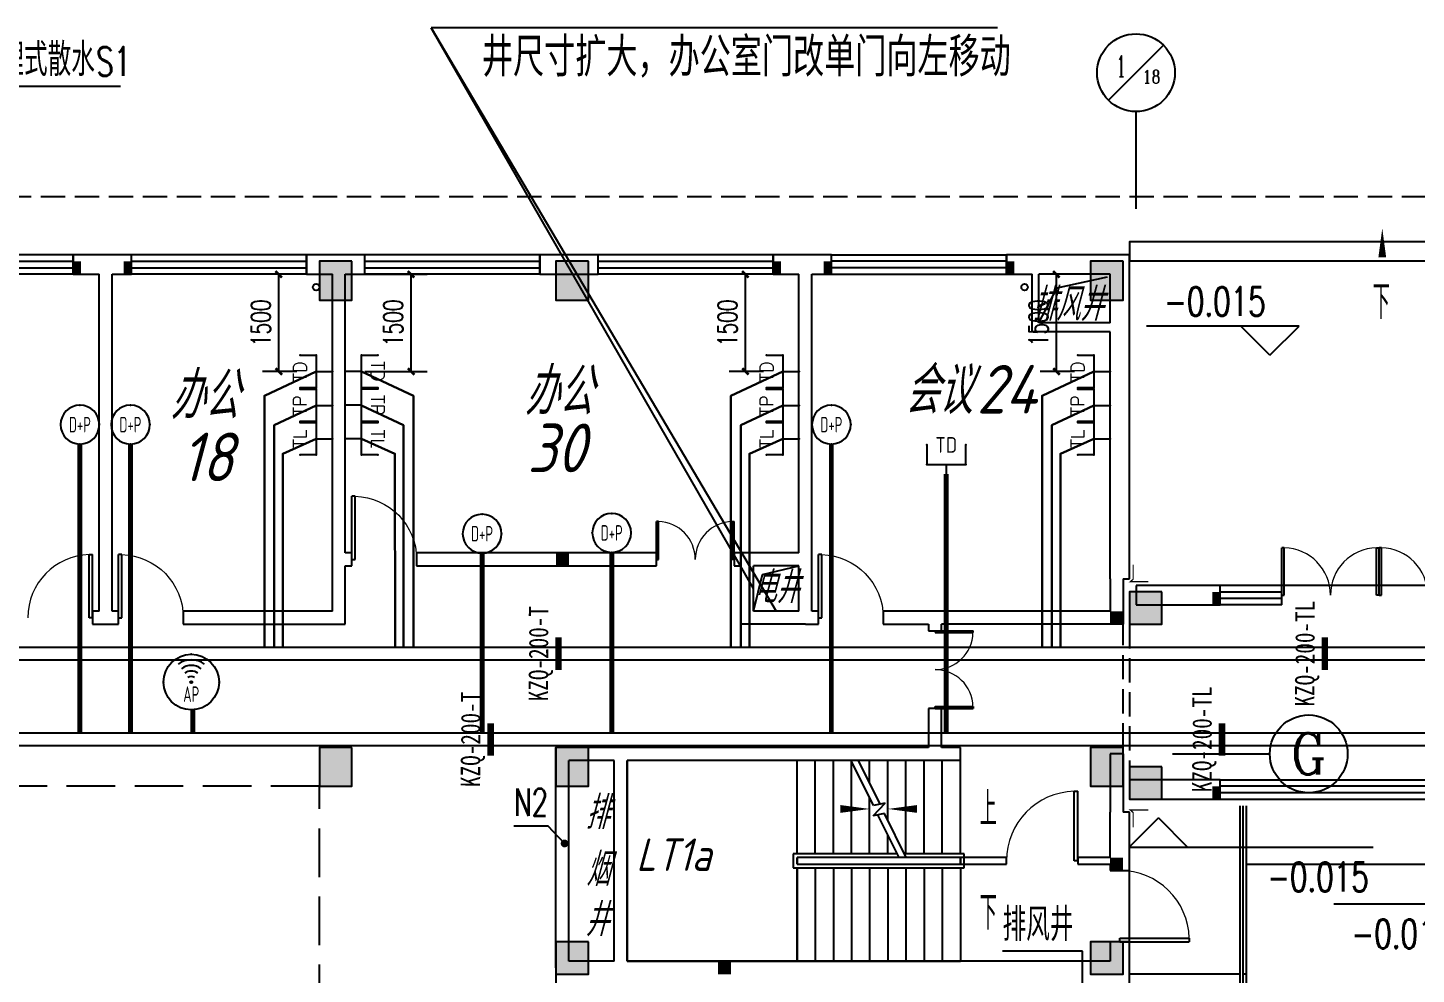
# Model space of a CAD drawing. Extents: x 1398449 to 2142961, y 256969 to 1032940.
# Drawn here: x 1609891 to 1631315, y 850254 to 864857 of the extents above; entities that cross this region are included whole.
import ezdxf
from ezdxf.enums import TextEntityAlignment as Align

# ---------------------------------------------------------------- set-up
doc = ezdxf.new("R2010")
doc.units = 0
doc.header["$LTSCALE"] = 1500
doc.header["$PDSIZE"] = 50
doc.linetypes.add('__DASH', pattern=[0.35, 0.25, -0.1])
doc.linetypes.add('DASH', pattern=[0.35, 0.25, -0.1])
for name, color, linetype in [('1-建筑底图', 8, 'Continuous'), ('AXIS_TEXT', 7, 'Continuous'), ('CABLETRAY_PDS', 6, 'Continuous'), ('DIM_MODI', 6, 'Continuous'), ('EQUIP-通讯', 3, 'Continuous'), ('TEL_DIM', 3, 'Continuous'), ('WIRE-综合布线', 5, 'Continuous'), ('光纤点位', 3, 'Continuous'), ('内网桥架', 1, 'Continuous'), ('抗震支吊架', 2, 'Continuous'), ('红机电话', 3, 'Continuous'), ('结构柱子', 253, 'Continuous'), ('蓝机电话', 3, 'Continuous')]:
    doc.layers.add(name, color=color, linetype=linetype)
doc.layers.add('内网线路', color=1, linetype='Continuous', lineweight=30)
doc.styles.add('_TCH_AXIS', font='COMPLEX', dxfattribs={"bigfont": 'GBCBIG'})
doc.styles.add('_TCH_DIM', font='SIMPLEX', dxfattribs={"bigfont": 'GBCBIG'})
doc.styles.add('_TCH_DIM_T3', font='SIMPLEX', dxfattribs={"width": 0.705882, "bigfont": 'GBCBIG'})
doc.styles.add('_TEL_ATTDEF', font='GBENOR', dxfattribs={"width": 0.8, "height": 3, "bigfont": 'GBCBIG'})
doc.styles.add('_TEL_DIM', font='SIMPLEX', dxfattribs={"width": 0.8, "height": 3.5, "bigfont": 'HZTXT'})
doc.styles.add('A_DIM', font='simplex.shx', dxfattribs={"width": 0.7, "bigfont": 'gbcbig.shx'})
doc.styles.add('COMPLEX', font='COMPLEX')
doc.styles.add('kzcad', font='', dxfattribs={"width": 0.8})
doc.styles.get("Standard").update_dxf_attribs({"font": 'gbeitc.shx', "bigfont": 'gbcbig.shx'})
doc.styles.get('kzcad').set_extended_font_data('SimSun')
doc.linetypes.add('JIEDI', pattern='A,1.25,-0.25,0.25,-0.25,0.625,["/",Standard,S=0.6,R=0,X=0,Y=-0.3],0.625,-0.25,0.25,-0.25', length=4)
doc.dimstyles.new('_TCH_ARCH&&100', dxfattribs={"dimtxt": 297.5, "dimasz": 100, "dimexe": 250, "dimexo": 300, "dimgap": 126.25, "dimtad": 1, "dimdec": 0, "dimzin": 0, "dimdsep": 46, "dimtxsty": '_TCH_DIM_T3', "dimblk": 'ARCHTICK', "dimcen": 0.09, "dimclrt": 7, "dimazin": 2, "dimtfac": 1, "dimtdec": 0, "dimtix": 1, "dimtmove": 2, "dimatfit": 3, "dimfxl": 1, "dimtolj": 1, "dimtzin": 0, "dimarcsym": 0})

# ---------------------------------------------------------------- blocks, each defined once
blk = doc.blocks.new('A$C7C7335C3')
at = {"layer": '结构柱子'}
h = blk.add_hatch(color=6, dxfattribs=at)
h.dxf.hatch_style = 1
h.paths.add_polyline_path([(95800, 36500), (95300, 36500), (95300, 35900), (95800, 35900)])
h = blk.add_hatch(color=6, dxfattribs=at)
h.dxf.hatch_style = 1
h.paths.add_polyline_path([(99450, 35900), (99450, 36500), (98950, 36500), (98950, 35900)])
h = blk.add_hatch(color=6, dxfattribs=at)
h.dxf.hatch_style = 1
h.paths.add_polyline_path([(107700, 36500), (107200, 36500), (107200, 35900), (107700, 35900)])
h = blk.add_hatch(color=6, dxfattribs=at)
h.dxf.hatch_style = 1
h.paths.add_polyline_path([(107800, 31400), (108300, 31400), (108300, 30900), (107800, 30900)])
h = blk.add_hatch(color=6, dxfattribs=at)
h.dxf.hatch_style = 1
h.paths.add_polyline_path([(95300, 29000), (95300, 28400), (95800, 28400), (95800, 29000)])
h = blk.add_hatch(color=6, dxfattribs=at)
h.dxf.hatch_style = 1
h.paths.add_polyline_path([(99450, 29000), (98950, 29000), (98950, 28400), (99450, 28400)])
h = blk.add_hatch(color=6, dxfattribs=at)
h.dxf.hatch_style = 1
h.paths.add_polyline_path([(107200, 28400), (107700, 28400), (107700, 29000), (107200, 29000)])
h = blk.add_hatch(color=6, dxfattribs=at)
h.dxf.hatch_style = 1
h.paths.add_polyline_path([(107799, 28700), (108299, 28700), (108299, 28200), (107799, 28200)])
h = blk.add_hatch(color=6, dxfattribs=at)
h.dxf.hatch_style = 1
h.paths.add_polyline_path([(99450, 26000), (98950, 26000), (98950, 25500), (99450, 25500)])
h = blk.add_hatch(color=6, dxfattribs=at)
h.dxf.hatch_style = 1
h.paths.add_polyline_path([(107700, 26000), (107200, 26000), (107200, 25500), (107700, 25500)])
at = {"layer": '结构柱子', "color": 6}
for points in [[(95800, 36500), (95300, 36500), (95300, 35900), (95800, 35900)], [(99450, 36500), (98950, 36500), (98950, 35900), (99450, 35900)], [(107700, 36500), (107200, 36500), (107200, 35900), (107700, 35900)], [(108300, 31400), (107800, 31400), (107800, 30900), (108300, 30900)], [(95800, 29000), (95300, 29000), (95300, 28400), (95800, 28400)], [(99450, 29000), (98950, 29000), (98950, 28400), (99450, 28400)], [(107700, 29000), (107200, 29000), (107200, 28400), (107700, 28400)], [(108300, 28700), (107800, 28700), (107800, 28200), (108300, 28200)], [(99450, 26000), (98950, 26000), (98950, 25500), (99450, 25500)], [(107700, 26000), (107200, 26000), (107200, 25500), (107700, 25500)]]:
    blk.add_lwpolyline(points, close=True, dxfattribs=at)
blk = doc.blocks.new('$DorLib2D$00000001')
for p, q in [((0.45, 0.975), (0.5, 0.975)), ((0.45, 0), (0.45, 0.975)), ((0.5, 0), (0.5, 0.975)), ((0.5, 0), (0.45, 0))]:
    blk.add_line(p, q)
at = {"lineweight": 13}
blk.add_arc((0.475, 0), 0.975, 91.4693, 180, dxfattribs=at)
blk = doc.blocks.new('$DorLib2D$00000002')
for p, q in [((-0.5, 0), (-0.5, 0.4875)), ((-0.475, 0.4875), (-0.5, 0.4875)), ((-0.475, 0), (-0.475, 0.4875)), ((0.475, 0), (0.475, 0.4875)), ((0.475, 0.4875), (0.5, 0.4875)), ((0.5, 0), (0.5, 0.4875)), ((-0.5, 0), (-0.475, 0)), ((0.5, 0), (0.475, 0))]:
    blk.add_line(p, q)
at = {"lineweight": 13}
for centre, start, end in [((-0.4875, 0), 0, 88.53072), ((0.4875, 0), 91.46928, 180)]:
    blk.add_arc(centre, 0.4875, start, end, dxfattribs=at)
blk = doc.blocks.new('$TCHSYS$WIN2D')
for p, q in [((-0.5, 0.5), (0.5, 0.5)), ((-0.5, 0.5), (-0.5, -0.5)), ((0.5, 0.5), (0.5, -0.5)), ((0.5, 0.1667), (-0.5, 0.1667)), ((0.5, -0.1667), (-0.5, -0.1667)), ((-0.5, -0.5), (0.5, -0.5))]:
    blk.add_line(p, q)
blk = doc.blocks.new('_AXISO')
blk.add_circle((0, 0), 0.5)
at = {"layer": 'AXIS_TEXT', "style": 'COMPLEX', "width": 1.041667}
blk.add_attdef('A', text='', height=0.56, dxfattribs=at).set_placement((-0.25, -0.28), (0.25, -0.28), align=Align.FIT)
blk = doc.blocks.new('1-一层建筑底图')
at = {"layer": '1-建筑底图'}
for p, q in [((107475.8, 39084.7), (108324.3, 39933.3)), ((90166.1, 39301.8), (92230.6, 39301.8)), ((107900, 37409), (107900, 38909)), ((92000, 36700), (91500, 36700)), ((91500, 36700), (91500, 36400)), ((92400, 36700), (92000, 36700)), ((92400, 36400), (92400, 36700)), ((95600, 36700), (95100, 36700)), ((95100, 36700), (95100, 36400)), ((96000, 36700), (95600, 36700)), ((96000, 36400), (96000, 36700)), ((99600, 36700), (98700, 36700)), ((98700, 36700), (98700, 36400)), ((99600, 36400), (99600, 36700)), ((102800, 36700), (102300, 36700)), ((102300, 36700), (102300, 36400)), ((103200, 36700), (102800, 36700)), ((103200, 36400), (103200, 36700)), ((106400, 36700), (105900, 36700)), ((105900, 36700), (105900, 36400)), ((107800, 36700), (106400, 36700)), ((107800, 35650), (107800, 36700)), ((115600, 36600), (107800, 36600)), ((91500, 36400), (91900, 36400)), ((91900, 31200), (91900, 36400)), ((92100, 36400), (92400, 36400)), ((92100, 31200), (92100, 36400)), ((95100, 36400), (95500, 36400)), ((95500, 32000), (95500, 36400)), ((95700, 36400), (96000, 36400)), ((95700, 32100), (95700, 36400)), ((98700, 36400), (99600, 36400)), ((102300, 36400), (102700, 36400)), ((102700, 32100), (102700, 36400)), ((102900, 32000), (102900, 36400)), ((102900, 36400), (103200, 36400)), ((105900, 36400), (106300, 36400)), ((106300, 35510), (106300, 36400)), ((107500, 36400), (106400, 36400)), ((106400, 35650), (106400, 36400)), ((107500, 35650), (107500, 36400)), ((107500, 35650), (106400, 35650)), ((107800, 31700), (107800, 35650)), ((110416.8, 35599.3), (108061.3, 35599.3)), ((109966.8, 35149.3), (109516.8, 35599.3)), ((109966.8, 35149.3), (110416.8, 35599.3)), ((107500, 35510), (106300, 35510)), ((107500, 31700), (107500, 35510)), ((95500, 31200), (95500, 32000)), ((95800, 32100), (95700, 32100)), ((95800, 31900), (95800, 32100)), ((100500, 32100), (96800, 32100)), ((96800, 32100), (96800, 31900)), ((100500, 31900), (100500, 32100)), ((101900, 32100), (101700, 32100)), ((101700, 32100), (101700, 31900)), ((102700, 32100), (101900, 32100)), ((102900, 31200), (102900, 32000)), ((95700, 31900), (95800, 31900)), ((95700, 31000), (95700, 31900)), ((96800, 31900), (100500, 31900)), ((101700, 31900), (101800, 31900)), ((101800, 31000), (101800, 31900)), ((102000, 31200), (102000, 31900)), ((102700, 31900), (102000, 31900)), ((102700, 31200), (102700, 31900)), ((107500, 31700), (107500, 31200)), ((107700, 31700), (107700, 31000)), ((107700, 31700), (107800, 31700)), ((109200, 31600), (107900, 31600)), ((107900, 31600), (107900, 31300)), ((109200, 31300), (109200, 31600)), ((111650, 31600), (110150, 31600)), ((113150, 31600), (111650, 31600)), ((107900, 31300), (109200, 31300)), ((91900, 31200), (91800, 31200)), ((91800, 31200), (91800, 31000)), ((92200, 31200), (92100, 31200)), ((92200, 31000), (92200, 31200)), ((95500, 31200), (93200, 31200)), ((93200, 31200), (93200, 31000)), ((102700, 31200), (102000, 31200)), ((103000, 31200), (102900, 31200)), ((103000, 31000), (103000, 31200)), ((104800, 31200), (104000, 31200)), ((104000, 31200), (104000, 31000)), ((107500, 31200), (104800, 31200)), ((91800, 31000), (92000, 31000)), ((92000, 31000), (92200, 31000)), ((93200, 31000), (95700, 31000)), ((102800, 31000), (101800, 31000)), ((102800, 31000), (103000, 31000)), ((104000, 31000), (104700, 31000)), ((104700, 31000), (104700, 30900)), ((104700, 30900), (104900, 30900)), ((104900, 30900), (104900, 31000)), ((107700, 31000), (104900, 31000)), ((104900, 29700), (104700, 29700)), ((104700, 29700), (104700, 29100)), ((104900, 29100), (104900, 29700)), ((99950, 29100), (98950, 29100)), ((98950, 25700), (98950, 29100)), ((104700, 29100), (99950, 29100)), ((105190, 29100), (104900, 29100)), ((105190, 28900), (105190, 29100)), ((107500, 29000), (107500, 28100)), ((107700, 29000), (107500, 29000)), ((107700, 29000), (107700, 28100)), ((108465, 29000), (109965, 29000)), ((99850, 28900), (99150, 28900)), ((99150, 25800), (99150, 28900)), ((99850, 25800), (99850, 28900)), ((102670, 28900), (100050, 28900)), ((100050, 28900), (100050, 25800)), ((104800, 28900), (100050, 28900)), ((100050, 25800), (100050, 28900)), ((103505.3, 28900), (102670, 28900)), ((102670, 27460), (102670, 28900)), ((102670, 27460), (102670, 28900)), ((102950, 27460), (102950, 28900)), ((103230, 27460), (103230, 28900)), ((103848.4, 28202.7), (103505.3, 28900)), ((103510, 27460), (103510, 28890.5)), ((105190, 28900), (103616.8, 28900)), ((103950, 28222.8), (103616.8, 28900)), ((103790, 28547.9), (103790, 28900)), ((104070, 27978.7), (104070, 28900)), ((104350, 27460), (104350, 28900)), ((104630, 27460), (104630, 28900)), ((105190, 28900), (104800, 28900)), ((104910, 27460), (104910, 28900)), ((105190, 27460), (105190, 28900)), ((109200, 28600), (107800, 28600)), ((107800, 28600), (107800, 28300)), ((109200, 28300), (109200, 28600)), ((103790, 27460), (103790, 28321.3)), ((107800, 28300), (109200, 28300)), ((103845.4, 28044.8), (104031.6, 28238.9)), ((104020.5, 28079.4), (103845.4, 28044.8)), ((104031.6, 28238.9), (103848.4, 28202.7)), ((104354.7, 27400), (104020.5, 28079.4)), ((107500, 27400), (107500, 28100)), ((107800, 28100), (107700, 28100)), ((107800, 27300), (107800, 28100)), ((109500, 28200), (109500, 24100)), ((109550, 28200), (109550, 24100)), ((109600, 28200), (109600, 24100)), ((98830.3, 27885.7), (98298.8, 27885.7)), ((99083.4, 27617.9), (98830.3, 27885.7)), ((104243.3, 27400), (103918.9, 28059.3)), ((108247, 28010.5), (107797, 27560.5)), ((108247, 28010.5), (108697, 27560.5)), ((104070, 27460), (104070, 27752.1)), ((104213.7, 27460), (102610, 27460)), ((102610, 27460), (102610, 27240)), ((105250, 27460), (104325.2, 27460)), ((105250, 27240), (105250, 27460)), ((107797, 27560.5), (111559.2, 27560.5)), ((102610, 27240), (105250, 27240)), ((104243.3, 27400), (102670, 27400)), ((104243.3, 27400), (102670, 27400)), ((102670, 27400), (102670, 27300)), ((102670, 27300), (102670, 27400)), ((105900, 27400), (102670, 27400)), ((102670, 27400), (102670, 27300)), ((102670, 27300), (105190, 27300)), ((102670, 27300), (105190, 27300)), ((102670, 27300), (105900, 27300)), ((102670, 27240), (102670, 25800)), ((102670, 25800), (102670, 27240)), ((102950, 27240), (102950, 25800)), ((103230, 27240), (103230, 25800)), ((103510, 27240), (103510, 25800)), ((103790, 27240), (103790, 25800)), ((104070, 27240), (104070, 25800)), ((104350, 27240), (104350, 25800)), ((105190, 27400), (104354.7, 27400)), ((105190, 27400), (104354.7, 27400)), ((104630, 27240), (104630, 25800)), ((104910, 27240), (104910, 25800)), ((105190, 27300), (105190, 27400)), ((105190, 27400), (105190, 27300)), ((105190, 27240), (105190, 25800)), ((105900, 27300), (105900, 27400)), ((107500, 27400), (107000, 27400)), ((107000, 27400), (107000, 27300)), ((107000, 27300), (107500, 27300)), ((107500, 27300), (107500, 27200.2)), ((107800, 27200.2), (107800, 27300)), ((107500, 27200.2), (107800, 27200.2)), ((107800, 26100.2), (107800, 27200.2)), ((114532.4, 26682), (110951.3, 26682)), ((107076, 25956.2), (105840.8, 25956.2)), ((107076, 25365), (107076, 25956.2)), ((107800, 26100.2), (107500, 26100.2)), ((107500, 26100.2), (107500, 25800)), ((107800, 25700), (107800, 26100.2)), ((99850, 25800), (99150, 25800)), ((100050, 25800), (102670, 25800)), ((101550, 25800), (100050, 25800)), ((103150, 25800), (101550, 25800)), ((102670, 25800), (105190, 25800)), ((106800, 25800), (103150, 25800)), ((107500, 25800), (106800, 25800)), ((98950, 25700), (98950, 24994.4)), ((107800, 25100), (107800, 25700)), ((109500, 25600), (107800, 25600)), ((109600, 25600), (109550, 25600))]:
    blk.add_line(p, q, dxfattribs=at)
at = {"layer": '1-建筑底图', "linetype": 'DASH'}
for p, q in [((107700, 29100), (107700, 31041.6)), ((107800, 31000), (107800, 28800))]:
    blk.add_line(p, q, dxfattribs=at)
at = {"layer": '1-建筑底图', "linetype": '__DASH'}
blk.add_lwpolyline([(79450, 37600), (140000, 37600), (140000, 33800)], dxfattribs=at)
at = {"layer": '1-建筑底图'}
for points in [[(111700, 36392.8, 0, 0, 0), (111700, 37109.8, 0, 120, 0), (111700, 36659.8, 0, 0, 0)], [(105330, 26550, 0, 0, 0), (101360, 26550, 0, 0, 0), (101360, 28150, 0, 0, 0), (103790, 28150, 0, 120, 0), (103340, 28150, 0, 0, 0)], [(105330, 28150, 0, 0, 0), (104070, 28150, 0, 120, 0), (104520, 28150, 0, 0, 0)]]:
    blk.add_lwpolyline(points, format="xyseb", dxfattribs=at)
for points in [[(115600, 36600), (115600, 36900), (107800, 36900), (107800, 36600)], [(106400, 35650), (106683, 36188.7), (107460, 36360)], [(102000, 31200), (102139.1, 31765.9), (102700, 31900)], [(113250, 27294.8), (109600, 27294.8)]]:
    blk.add_lwpolyline(points, dxfattribs=at)
at = {"layer": '1-建筑底图', "const_width": 20}
for points in [[(107856.1, 31921.1), (107856.1, 31694.1), (107812.8, 31656.6), (107856.1, 31656.7), (108092.1, 31656.7)], [(107856.1, 27868), (107856.1, 28094.9), (107812.8, 28132.5), (107856.1, 28132.4), (108092.1, 28132.4)]]:
    blk.add_lwpolyline(points, dxfattribs=at)
at = {"layer": '1-建筑底图', "linetype": 'DASH', "ltscale": 2}
blk.add_lwpolyline([(95300.1, 28500), (74350.1, 28500), (74350.1, 22900), (95300.1, 22900)], close=True, dxfattribs=at)
at = {"layer": '1-建筑底图', "const_width": 60}
blk.add_lwpolyline([(99104, 27596.1, 1), (99062.8, 27639.7, 1)], format="xyb", close=True, dxfattribs=at)
at = {"layer": '1-建筑底图'}
for centre, radius in [((107900, 39509), 600), ((95250, 36200), 50), ((106181.5, 36200), 50)]:
    blk.add_circle(centre, radius, dxfattribs=at)
for points in [[(91620.1, 36600), (91620.1, 36400), (91500.1, 36600), (91500.1, 36400)], [(92400.1, 36600), (92400.1, 36400), (92280.1, 36600), (92280.1, 36400)], [(102420.1, 36600), (102420.1, 36400), (102300.1, 36600), (102300.1, 36400)], [(103200.1, 36600), (103200.1, 36400), (103080.1, 36600), (103080.1, 36400)], [(106020.1, 36600), (106020.1, 36400), (105900.1, 36600), (105900.1, 36400)], [(98950.1, 32100), (98950.1, 31900), (99150.1, 32100), (99150.1, 31900)], [(109080.1, 31300), (109080.1, 31500), (109200.1, 31300), (109200.1, 31500)], [(107700.1, 31200), (107700.1, 31000), (107500.1, 31200), (107500.1, 31000)], [(109080.1, 28300), (109080.1, 28500), (109200.1, 28300), (109200.1, 28500)], [(107700.1, 27200.2), (107500.1, 27200.2), (107700.1, 27400.2), (107500.1, 27400.2)], [(101450.1, 25800), (101450.1, 25600), (101650.1, 25800), (101650.1, 25600)]]:
    blk.add_solid(points, dxfattribs=at)
blk.add_blockref('A$C7C7335C3', (0, 100), dxfattribs=at)
for name, p, xscale, yscale, zscale, rotation in [('$TCHSYS$WIN2D', (90150, 36550), 2700, 300, 2700, 180), ('$TCHSYS$WIN2D', (93750, 36550), 2700, 300, 2700, 180), ('$TCHSYS$WIN2D', (97350, 36550), 2700, 300, 2700, 180), ('$TCHSYS$WIN2D', (100950, 36550), 2700, 300, 2700, 180), ('$TCHSYS$WIN2D', (104550, 36550), -2700, 300, -2700, 180), ('$DorLib2D$00000001', (96300, 32000), 1000, -1000, 1000, 180), ('$DorLib2D$00000002', (101100, 32000), -1200, -1200, -1200, 180), ('$DorLib2D$00000002', (110900, 31450), -1500, -1500, -1500, 179.9999997403666), ('$DorLib2D$00000002', (112400, 31450), -1500, -1500, -1500, 179.9999997403666), ('$DorLib2D$00000001', (91300, 31100), -1000, -1000, -1000, 180), ('$DorLib2D$00000001', (92700, 31100), 1000, -1000, 1000, 180), ('$DorLib2D$00000001', (103500, 31100), 1000, -1000, 1000, 180), ('$TCHSYS$WIN2D', (109675, 31450), 950.0000019298168, 300, 950.0000019298168, 179.9999997403667), ('$DorLib2D$00000002', (104800, 30300), 1200, 1200, 199.9999987625924, 270.000000010183), ('$TCHSYS$WIN2D', (111650, 28450), 4900.000003879715, -300, 4900.000003879715, 359.9999999210233), ('$DorLib2D$00000001', (106450, 27350), -1100, -1100, -1100, 179.9999997194293), ('$DorLib2D$00000001', (107650, 26650.2), -1100, -1100, -1100, 90)]:
    blk.add_blockref(name, p, dxfattribs=dict(at, xscale=xscale, yscale=yscale, zscale=zscale, rotation=rotation))
ref = blk.add_blockref('_AXISO', (110565, 29000), dxfattribs=dict(at, xscale=1200, yscale=1200, zscale=1200))
ref.add_attrib('A', 'G', dxfattribs={"layer": 'AXIS_TEXT', "height": 637.8, "style": '_TCH_AXIS'}).set_placement((110291.6, 28681.1), (110838.3, 28681.1), align=Align.FIT)
at = {"layer": '1-建筑底图', "style": '_TCH_DIM'}
for s, p in [('暗埋式散水', (90012.5, 39459.3)), ('排风井', (105840.8, 26113.7))]:
    blk.add_text(s, height=506.38, dxfattribs=at).set_placement(p)
at = {"layer": '1-建筑底图'}
for s, height, style, width, p in [('S1', 446.25, '_TCH_DIM', 0.705882, (91855.6, 39459.3)), ('下', 525, 'A_DIM', 0.7, (111551, 35710.3)), ('-0.015', 446.25, '_TCH_DIM', 0.705882, (108334.3, 35756.8)), ('N2', 420, 'A_DIM', 0.7, (98298.8, 28043.2)), ('上', 525, 'A_DIM', 0.7, (105487.5, 27887.5)), ('-0.015', 446.25, '_TCH_DIM', 0.705882, (109924.2, 26878)), ('下', 525, 'A_DIM', 0.7, (105487.5, 26287.5)), ('-0.015', 446.25, '_TCH_DIM', 0.705882, (111224.3, 25999.5))]:
    blk.add_text(s, height=height, dxfattribs=dict(at, style=style, width=width)).set_placement(p)
at = {"layer": '1-建筑底图', "style": '_TCH_AXIS'}
for s, height, p, p2 in [('1', 327.9, (107601.2, 39443.4), (107741.7, 39443.4)), ('18', 202.93, (107998, 39346.7), (108278.2, 39346.7))]:
    blk.add_text(s, height=height, dxfattribs=at).set_placement(p, p2, align=Align.FIT)
at = {"layer": '1-建筑底图'}
for s, height, p in [('排风井', 506.38, (106300, 35682.5)), ('办公', 723.4, (92997.9, 34168.8)), ('办公', 723.4, (98462.2, 34230.6)), ('会议', 723.4, (104326.1, 34248.8)), ('24', 750, (105442.5, 34250.6)), ('30', 750, (98511.3, 33345.5)), ('18', 750, (93163, 33206.2)), ('电井', 482.27, (102000, 31329.8)), ('排', 506.4, (99402.8, 27840.9)), ('LT1a', 500, (100187, 27194.8)), ('烟', 506.4, (99413.9, 26964.2)), ('井', 506.4, (99397.2, 26190.6))]:
    blk.add_text(s, height=height, dxfattribs=at).set_placement(p)
blk = doc.blocks.new('$equip_U$00000080(win7-PC-hzk)')
blk.add_circle((0, 0.5), 0.5)
for p in [(0, 0.999), (-0.5, 0.5), (0.5, 0.5)]:
    blk.add_point(p)
at = {"color": 7, "style": '_TEL_DIM', "width": 0.7}
blk.add_attdef('$TEXT$', text='', height=0.4, dxfattribs=at).set_placement((0, 0.5), align=Align.MIDDLE_CENTER)
at = {"color": 7, "style": '_TEL_DIM', "flags": 1}
for tag in ['A', 'REMARK']:
    blk.add_attdef(tag, text='', height=0.00002, dxfattribs=at).set_placement((0, 0), align=Align.MIDDLE_CENTER)
blk = doc.blocks.new('$equip$00002670')
for p, q in [((-0.5, 0.499), (-0.5, 0.999)), ((0.5, 0.999), (0.5, 0.499)), ((0.5, 0.499), (-0.5, 0.499)), ((0, 0.5), (0, 0))]:
    blk.add_line(p, q)
for p in [(-0.5, 0.999), (0.5, 0.999), (-0.5, 0.499), (0.5, 0.499), (0, 0)]:
    blk.add_point(p)
at = {"color": 7, "style": '_TEL_DIM'}
blk.add_attdef('$TEXT$', text='', height=0.4, dxfattribs=at).set_placement((0, 0.999), align=Align.MIDDLE_CENTER)
at = {"color": 7, "style": '_TEL_DIM', "flags": 1}
blk.add_attdef('A', text='', height=0.000025, dxfattribs=at).set_placement((0, 0), align=Align.MIDDLE_CENTER)
blk = doc.blocks.new('$equip_U$00000091(win7-PC-hzk)')
for radius in [0.714, 0.0272]:
    blk.add_circle((0, 0), radius)
for radius in [0.571, 0.428, 0.285, 0.143]:
    blk.add_arc((0, 0), radius, 53.7049, 126.2951)
for p in [(0, 0.714), (-0.714, 0), (0.714, 0), (0, -0.714)]:
    blk.add_point(p)
at = {"color": 7, "style": '_TEL_DIM', "flags": 1}
for tag in ['A', 'REMARK']:
    blk.add_attdef(tag, text='', height=0.00002, dxfattribs=at).set_placement((0, 0), align=Align.MIDDLE_CENTER)
at = {"color": 7, "style": '_TEL_DIM', "width": 0.7}
blk.add_attdef('$TEXT$', text='', height=0.4, dxfattribs=at).set_placement((0, -0.31), align=Align.MIDDLE_CENTER)
blk = doc.blocks.new('$equip$00001867')
for p, q in [((-0.5, 0.499), (-0.5, 0.999)), ((0.5, 0.999), (0.5, 0.499)), ((0.5, 0.499), (-0.5, 0.499)), ((0, 0.5), (0, 0))]:
    blk.add_line(p, q)
for p in [(-0.5, 0.999), (0.5, 0.999), (-0.5, 0.499), (0.5, 0.499), (0, 0)]:
    blk.add_point(p)
at = {"color": 7, "style": '_TEL_DIM'}
blk.add_attdef('$TEXT$', text='', height=0.4, dxfattribs=at).set_placement((0, 0.999), align=Align.MIDDLE_CENTER)
at = {"color": 7, "style": '_TEL_DIM', "flags": 1}
blk.add_attdef('A', text='', height=0.00002, dxfattribs=at).set_placement((0, 0), align=Align.MIDDLE_CENTER)
blk = doc.blocks.new('_ArchTick')
at = {"color": 0, "linetype": 'ByBlock', "const_width": 0.4}
blk.add_lwpolyline([(-0.5, -0.5), (0.5, 0.5)], dxfattribs=at)
blk = doc.blocks.new('*D1003')
at = {"layer": 'Defpoints', "color": 0, "transparency": 16777216}
for p in [(1614791, 861054), (1615805, 861054), (1614791, 859554)]:
    blk.add_point(p, dxfattribs=at)
at = {"layer": 'TEL_DIM', "color": 0, "lineweight": -2, "transparency": 16777216}
for p, q in [((1615091, 861054), (1616055, 861054)), ((1615805, 859554), (1615805, 861054)), ((1615091, 859554), (1616055, 859554))]:
    blk.add_line(p, q, dxfattribs=at)
at = {"layer": 'TEL_DIM', "color": 0, "lineweight": -2, "transparency": 16777216, "xscale": 100, "yscale": 100, "zscale": 100}
for p, rotation in [((1615805, 861054), 90), ((1615805, 859554), 270)]:
    blk.add_blockref('_ArchTick', p, dxfattribs=dict(at, rotation=rotation))
at = {"layer": 'TEL_DIM', "color": 7, "transparency": 16777216, "insert": (1615530, 860304), "char_height": 297.5, "attachment_point": 5, "rotation": 90, "style": '_TCH_DIM_T3'}
blk.add_mtext('\\A1;1500', dxfattribs=at)
blk = doc.blocks.new('*D1009')
at = {"layer": 'Defpoints', "color": 0, "transparency": 16777216}
for p in [(1625763, 861054), (1626341, 861054), (1626341, 859554)]:
    blk.add_point(p, dxfattribs=at)
at = {"layer": 'TEL_DIM', "color": 0, "lineweight": -2, "transparency": 16777216}
for p, q in [((1626041, 861054), (1625513, 861054)), ((1625763, 859554), (1625763, 861054)), ((1626041, 859554), (1625513, 859554))]:
    blk.add_line(p, q, dxfattribs=at)
at = {"layer": 'TEL_DIM', "color": 0, "lineweight": -2, "transparency": 16777216, "xscale": 100, "yscale": 100, "zscale": 100}
for p, rotation in [((1625763, 861054), 90), ((1625763, 859554), 270)]:
    blk.add_blockref('_ArchTick', p, dxfattribs=dict(at, rotation=rotation))
at = {"layer": 'TEL_DIM', "color": 7, "transparency": 16777216, "insert": (1625488, 860304), "char_height": 297.5, "attachment_point": 5, "rotation": 90, "style": '_TCH_DIM_T3'}
blk.add_mtext('\\A1;1500', dxfattribs=at)
blk = doc.blocks.new('*D1010')
at = {"layer": 'Defpoints', "color": 0, "transparency": 16777216}
for p in [(1620963, 861054), (1621541, 861054), (1621541, 859554)]:
    blk.add_point(p, dxfattribs=at)
at = {"layer": 'TEL_DIM', "color": 0, "lineweight": -2, "transparency": 16777216}
for p, q in [((1621241, 861054), (1620713, 861054)), ((1620963, 859554), (1620963, 861054)), ((1621241, 859554), (1620713, 859554))]:
    blk.add_line(p, q, dxfattribs=at)
at = {"layer": 'TEL_DIM', "color": 0, "lineweight": -2, "transparency": 16777216, "xscale": 100, "yscale": 100, "zscale": 100}
for p, rotation in [((1620963, 861054), 90), ((1620963, 859554), 270)]:
    blk.add_blockref('_ArchTick', p, dxfattribs=dict(at, rotation=rotation))
at = {"layer": 'TEL_DIM', "color": 7, "transparency": 16777216, "insert": (1620688, 860304), "char_height": 297.5, "attachment_point": 5, "rotation": 90, "style": '_TCH_DIM_T3'}
blk.add_mtext('\\A1;1500', dxfattribs=at)
blk = doc.blocks.new('*D1011')
at = {"layer": 'Defpoints', "color": 0, "transparency": 16777216}
for p in [(1613763, 861054), (1614341, 861054), (1614341, 859554)]:
    blk.add_point(p, dxfattribs=at)
at = {"layer": 'TEL_DIM', "color": 0, "lineweight": -2, "transparency": 16777216}
for p, q in [((1614041, 861054), (1613513, 861054)), ((1613763, 859554), (1613763, 861054)), ((1614041, 859554), (1613513, 859554))]:
    blk.add_line(p, q, dxfattribs=at)
at = {"layer": 'TEL_DIM', "color": 0, "lineweight": -2, "transparency": 16777216, "xscale": 100, "yscale": 100, "zscale": 100}
for p, rotation in [((1613763, 861054), 90), ((1613763, 859554), 270)]:
    blk.add_blockref('_ArchTick', p, dxfattribs=dict(at, rotation=rotation))
at = {"layer": 'TEL_DIM', "color": 7, "transparency": 16777216, "insert": (1613488, 860304), "char_height": 297.5, "attachment_point": 5, "rotation": 90, "style": '_TCH_DIM_T3'}
blk.add_mtext('\\A1;1500', dxfattribs=at)

msp = doc.modelspace()

# ---------------------------------------------------------------- linework, layer by layer
at = {"layer": 'CABLETRAY_PDS'}
for p, q in [((1592941, 853977.7), (1635131, 853977.7)), ((1635131, 853777.7), (1592941, 853777.7))]:
    msp.add_line(p, q, dxfattribs=at)
at = {"layer": 'DIM_MODI'}
for p, q in [((1621091, 856204.4), (1616113.2, 864857.3)), ((1616113.2, 864857.3), (1621441, 855854.4)), ((1624852.2, 864857.3), (1616113.2, 864857.3))]:
    msp.add_line(p, q, dxfattribs=at)
at = {"layer": 'WIRE-综合布线', "linetype": 'Continuous', "const_width": 75}
for points in [[(1610695.5, 853977.7), (1610695.5, 858434.7)], [(1611475.2, 853977.7), (1611475.2, 858434.7)], [(1622290.6, 853977.7), (1622290.6, 858434.7)], [(1624063.1, 853977.7), (1624063.1, 857971.8)], [(1616900.8, 853977.7), (1616900.8, 856751.4)], [(1618901.7, 853977.7), (1618901.7, 856764)], [(1612436.8, 853977.7), (1612436.8, 854334.3)]]:
    msp.add_lwpolyline(points, dxfattribs=at)
at = {"layer": '内网桥架'}
for p, q in [((1593710.1, 855299.9), (1640798, 855299.9)), ((1640798, 855099.9), (1593710.1, 855099.9))]:
    msp.add_line(p, q, dxfattribs=at)
at = {"layer": '内网线路'}
for points in [[(1614341.5, 859554.4), (1613541.4, 859180.3), (1613541.4, 855299.9)], [(1615040.2, 859554.4), (1615840.5, 859180.7), (1615842.4, 855300.2)], [(1621541.5, 859554.4), (1620741.4, 859180.3), (1620741.4, 855299.9)], [(1626341.5, 859554.4), (1625541.4, 859180.3), (1625541.4, 855299.9)], [(1614341.5, 859030.7), (1613694.4, 858726.8), (1613694.4, 855299.9)], [(1615040.5, 859030.7), (1615687.7, 858727.1), (1615689.4, 855300.2)], [(1621541.5, 859030.7), (1620894.4, 858726.8), (1620894.4, 855299.9)], [(1626341.5, 859030.7), (1625694.4, 858726.8), (1625694.4, 855299.9)], [(1614341.5, 858516.1), (1613825.5, 858283.9), (1613825.5, 855299.9)], [(1615040.7, 858516.1), (1615556.9, 858284.1), (1615558.3, 855300.1)], [(1621541.5, 858516.1), (1621025.5, 858283.9), (1621025.5, 855299.9)], [(1626341.5, 858516.1), (1625825.5, 858283.9), (1625825.5, 855299.9)]]:
    msp.add_lwpolyline(points, dxfattribs=at)
at = {"layer": '抗震支吊架', "color": 5, "const_width": 100}
for points in [[(1618081.1, 854949.9), (1618081.1, 855449.9)], [(1629905.9, 854949.9), (1629905.9, 855449.9)]]:
    msp.add_lwpolyline(points, dxfattribs=at)
at = {"layer": '抗震支吊架', "color": 2, "const_width": 100}
for points in [[(1617032.6, 853627.7), (1617032.6, 854127.7)], [(1628318.7, 853627.7), (1628318.7, 854127.7)]]:
    msp.add_lwpolyline(points, dxfattribs=at)

# ---------------------------------------------------------------- block references
at = {"layer": '1-建筑底图', "linetype": 'JIEDI'}
msp.add_blockref('1-一层建筑底图', (1519090.9, 824654.4), dxfattribs=at)
at = {"layer": 'EQUIP-通讯', "linetype": 'JIEDI'}
ref = msp.add_blockref('$equip_U$00000080(win7-PC-hzk)', (1610395.8, 858734.4), dxfattribs=dict(at, xscale=-600.0000000000002, yscale=600.0000000000002, zscale=600, rotation=270.0000000000001))
ref.add_attrib('$TEXT$', 'D+P', dxfattribs={"layer": '0', "color": 7, "height": 240, "style": '_TEL_ATTDEF', "width": 0.7}).set_placement((1610695.5, 858734.4), align=Align.MIDDLE_CENTER)
ref = msp.add_blockref('$equip_U$00000080(win7-PC-hzk)', (1611175.5, 858734.4), dxfattribs=dict(at, xscale=-600.0000000000002, yscale=600.0000000000002, zscale=600, rotation=270.0000000000001))
ref.add_attrib('$TEXT$', 'D+P', dxfattribs={"layer": '0', "color": 7, "height": 240, "style": '_TEL_ATTDEF', "width": 0.7}).set_placement((1611475.2, 858734.4), align=Align.MIDDLE_CENTER)
ref = msp.add_blockref('$equip_U$00000080(win7-PC-hzk)', (1621990.9, 858734.4), dxfattribs=dict(at, xscale=-600, yscale=600, zscale=600, rotation=270))
ref.add_attrib('$TEXT$', 'D+P', dxfattribs={"layer": '0', "color": 7, "height": 240, "style": '_TEL_ATTDEF', "width": 0.7}).set_placement((1622290.6, 858734.4), align=Align.MIDDLE_CENTER)
ref = msp.add_blockref('$equip$00002670', (1624063.1, 857821.9), dxfattribs=dict(at, xscale=-600, yscale=600, zscale=600))
ref.add_attrib('$TEXT$', 'TD', dxfattribs={"layer": '0', "color": 7, "height": 240, "style": '_TEL_ATTDEF'}).set_placement((1624063.1, 858421.3), align=Align.MIDDLE_CENTER)
ref = msp.add_blockref('$equip_U$00000080(win7-PC-hzk)', (1616601.1, 857051.1), dxfattribs=dict(at, xscale=-600, yscale=600, zscale=600, rotation=270))
ref.add_attrib('$TEXT$', 'D+P', dxfattribs={"layer": '0', "color": 7, "height": 240, "style": '_TEL_ATTDEF', "width": 0.7}).set_placement((1616900.8, 857051.1), align=Align.MIDDLE_CENTER)
ref = msp.add_blockref('$equip_U$00000080(win7-PC-hzk)', (1619201.4, 857063.7), dxfattribs=dict(at, xscale=-600, yscale=600, zscale=600, rotation=90))
ref.add_attrib('$TEXT$', 'D+P', dxfattribs={"layer": '0', "color": 7, "height": 240, "style": '_TEL_ATTDEF', "width": 0.7}).set_placement((1618901.7, 857063.7), align=Align.MIDDLE_CENTER)
ref = msp.add_blockref('$equip_U$00000091(win7-PC-hzk)', (1612413.6, 854761.9), dxfattribs=dict(at, xscale=600, yscale=600, zscale=600))
ref.add_attrib('$TEXT$', 'AP', dxfattribs={"layer": '0', "color": 7, "height": 240, "style": '_TEL_ATTDEF', "width": 0.7}).set_placement((1612413.6, 854575.7), align=Align.MIDDLE_CENTER)
at = {"layer": '光纤点位', "xscale": 500, "yscale": 500, "zscale": 500}
for p, rotation in [((1614591, 859554.4), 90), ((1614791, 859554.4), 270), ((1621791, 859554.4), 90), ((1626591, 859554.4), 90)]:
    msp.add_blockref('$equip$00002670', p, dxfattribs=dict(at, rotation=rotation)).add_auto_attribs({'$TEXT$': 'TD'})
at = {"layer": '红机电话', "xscale": 500, "yscale": 500, "zscale": 500}
for p, rotation in [((1614591, 859030.7), 90), ((1614791, 859034.4), 270), ((1621791, 859030.7), 90), ((1626591, 859030.7), 90)]:
    msp.add_blockref('$equip$00001867', p, dxfattribs=dict(at, rotation=rotation)).add_auto_attribs({'$TEXT$': 'TP'})
at = {"layer": '蓝机电话', "xscale": 500, "yscale": 500, "zscale": 500}
for p, rotation in [((1614591, 858516.1), 90), ((1614791, 858516.1), 270), ((1621791, 858516.1), 90), ((1626591, 858516.1), 90)]:
    msp.add_blockref('$equip$00001867', p, dxfattribs=dict(at, rotation=rotation)).add_auto_attribs({'$TEXT$': 'TL'})

# ---------------------------------------------------------------- texts
at = {"layer": 'DIM_MODI', "style": '_TEL_DIM', "width": 0.8}
msp.add_text('井尺寸扩大，办公室门改单门向左移动', height=600, dxfattribs=at).set_placement((1616899.1, 864106.7))
at = {"layer": '抗震支吊架', "color": 5, "style": 'kzcad', "width": 0.8}
for s, p in [('KZQ-200-T', (1617921.1, 855199.9)), ('KZQ-200-TL', (1629745.9, 855199.9))]:
    msp.add_text(s, height=300, rotation=89.88539, dxfattribs=at).set_placement(p, align=Align.CENTER)
at = {"layer": '抗震支吊架', "color": 2, "style": 'kzcad', "width": 0.8}
for s, p in [('KZQ-200-T', (1616872.6, 853877.7)), ('KZQ-200-TL', (1628158.7, 853877.7))]:
    msp.add_text(s, height=300, rotation=89.88539, dxfattribs=at).set_placement(p, align=Align.CENTER)

# ---------------------------------------------------------------- dimensions: what is measured, and where the dimension line sits
at = {"layer": 'TEL_DIM'}
for p1, p2, distance, picture, middle in [((1614341.5, 859554.4), (1614341.5, 861054.4), 578.5, '*D1011', (1613488, 860304.4)), ((1614791, 859554.4), (1614791, 861054.4), -1014, '*D1003', (1615529.9, 860304.4)), ((1621541.5, 859554.4), (1621541.5, 861054.4), 578.5, '*D1010', (1620688, 860304.4)), ((1626341.5, 859554.4), (1626341.5, 861054.4), 578.5, '*D1009', (1625488, 860304.4))]:
    dim = msp.add_aligned_dim(p1=p1, p2=p2, distance=distance, dimstyle='_TCH_ARCH&&100', dxfattribs=at)
    dim.commit()
    dim.dimension.update_dxf_attribs({"geometry": picture, "text_midpoint": middle})

doc.saveas('drawing.dxf')
